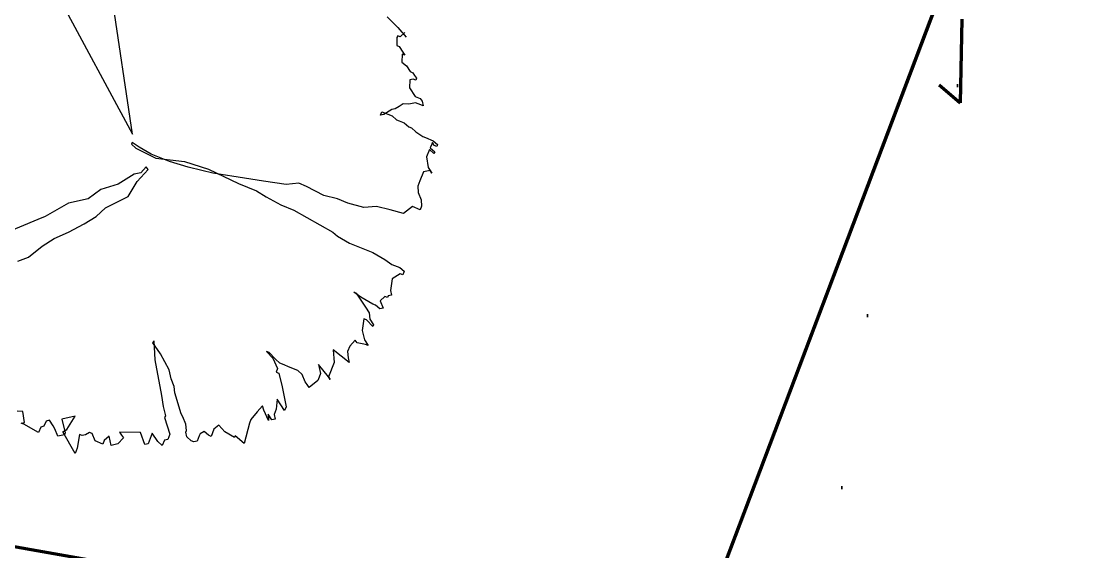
# Model space of a CAD drawing. Header units: millimetres. Extents: x 111 to 1506, y 14 to 566.
# Drawn here: x 273.915 to 277.214, y 86.244 to 87.897 of the extents above; entities that cross this region are included whole.
import ezdxf

# ---------------------------------------------------------------- set-up
doc = ezdxf.new("R2010")
doc.units = ezdxf.units.MM
doc.layers.add('fer', color=8, linetype='Continuous')
doc.layers.add('G', color=254, linetype='Continuous', lineweight=5)

# ---------------------------------------------------------------- blocks, each defined once
blk = doc.blocks.new('tr')
at = {"layer": 'fer', "color": 97}
for p, q in [((1378.7648, 206.7174), (1378.7707, 206.7347)), ((1378.7648, 206.7174), (1378.7707, 206.7347)), ((1378.7648, 206.6914), (1378.7648, 206.7174)), ((1378.7648, 206.6914), (1378.7648, 206.7174)), ((1378.7707, 206.7347), (1378.7827, 206.7347)), ((1378.7707, 206.7347), (1378.7707, 206.7347)), ((1378.7707, 206.7347), (1378.7827, 206.7347)), ((1378.7707, 206.7347), (1378.7707, 206.7347)), ((1378.7827, 206.7347), (1378.7827, 206.7261)), ((1378.7827, 206.7347), (1378.7827, 206.7261)), ((1378.7827, 206.7261), (1378.8065, 206.7087)), ((1378.7827, 206.7261), (1378.7827, 206.7261)), ((1378.7827, 206.7261), (1378.8065, 206.7087)), ((1378.7827, 206.7261), (1378.7827, 206.7261)), ((1378.8065, 206.7087), (1378.8422, 206.7174)), ((1378.8065, 206.7087), (1378.8422, 206.7174)), ((1378.8422, 206.7174), (1378.8541, 206.7261)), ((1378.8422, 206.7174), (1378.8541, 206.7261)), ((1378.8541, 206.7261), (1378.86, 206.7174)), ((1378.8541, 206.7261), (1378.8541, 206.7261)), ((1378.8541, 206.7261), (1378.86, 206.7174)), ((1378.8541, 206.7261), (1378.8541, 206.7261)), ((1378.86, 206.7174), (1378.866, 206.7174)), ((1378.86, 206.7174), (1378.866, 206.7174)), ((1378.866, 206.7174), (1378.866, 206.7087)), ((1378.866, 206.7174), (1378.866, 206.7087)), ((1378.8838, 206.7001), (1378.9017, 206.7174)), ((1378.8838, 206.7001), (1378.9017, 206.7174)), ((1378.9017, 206.7174), (1378.9076, 206.7087)), ((1378.9017, 206.7174), (1378.9076, 206.7087)), ((1379.0147, 206.7001), (1379.0266, 206.7174)), ((1379.0147, 206.7001), (1379.0266, 206.7174)), ((1379.0266, 206.7174), (1379.0266, 206.7087)), ((1379.0266, 206.7174), (1379.0266, 206.7087)), ((1378.3601, 206.6654), (1378.3661, 206.6827)), ((1378.3601, 206.6654), (1378.3661, 206.6827)), ((1378.3661, 206.6827), (1378.372, 206.6827)), ((1378.3661, 206.6827), (1378.372, 206.6827)), ((1378.372, 206.6827), (1378.372, 206.6741)), ((1378.372, 206.6827), (1378.372, 206.6741)), ((1378.3839, 206.6654), (1378.3899, 206.6827)), ((1378.3839, 206.6654), (1378.3899, 206.6827)), ((1378.3958, 206.6827), (1378.3899, 206.6654)), ((1378.3899, 206.6827), (1378.3958, 206.6827)), ((1378.3958, 206.6827), (1378.3899, 206.6654)), ((1378.3899, 206.6827), (1378.3958, 206.6827)), ((1378.4137, 206.6654), (1378.4434, 206.6827)), ((1378.4137, 206.6654), (1378.4434, 206.6827)), ((1378.4434, 206.6827), (1378.4494, 206.6914)), ((1378.4434, 206.6827), (1378.4494, 206.6914)), ((1378.4553, 206.7001), (1378.4494, 206.6914)), ((1378.4494, 206.6914), (1378.4553, 206.7001)), ((1378.4553, 206.7001), (1378.4494, 206.6914)), ((1378.4494, 206.6914), (1378.4553, 206.7001)), ((1378.4494, 206.6914), (1378.4613, 206.6741)), ((1378.4494, 206.6914), (1378.4613, 206.6741)), ((1378.5089, 206.6741), (1378.5268, 206.6827)), ((1378.5089, 206.6741), (1378.5268, 206.6827)), ((1378.5268, 206.6827), (1378.5446, 206.7001)), ((1378.5268, 206.6827), (1378.5446, 206.7001)), ((1378.5446, 206.7001), (1378.5625, 206.7087)), ((1378.5446, 206.7001), (1378.5625, 206.7087)), ((1378.5446, 206.7001), (1378.5446, 206.7001)), ((1378.5446, 206.7001), (1378.5446, 206.7001)), ((1378.5625, 206.7087), (1378.5744, 206.7087)), ((1378.5625, 206.7087), (1378.5625, 206.7087)), ((1378.5625, 206.7087), (1378.5744, 206.7087)), ((1378.5625, 206.7087), (1378.5625, 206.7087)), ((1378.5744, 206.7087), (1378.5744, 206.6827)), ((1378.5744, 206.7087), (1378.5744, 206.7087)), ((1378.5744, 206.7087), (1378.5744, 206.6827)), ((1378.5744, 206.7087), (1378.5744, 206.7087)), ((1378.5744, 206.6827), (1378.6041, 206.6654)), ((1378.5744, 206.6827), (1378.6041, 206.6654)), ((1378.7588, 206.6654), (1378.7648, 206.6914)), ((1378.7588, 206.6654), (1378.7648, 206.6914)), ((1378.866, 206.7087), (1378.8838, 206.7001)), ((1378.866, 206.7087), (1378.8838, 206.7001)), ((1378.9017, 206.6827), (1378.8957, 206.6394)), ((1378.9017, 206.6827), (1378.8957, 206.6394)), ((1378.9076, 206.7087), (1378.9017, 206.6914)), ((1378.9076, 206.7087), (1378.9017, 206.6914)), ((1378.9017, 206.6914), (1378.9017, 206.6827)), ((1378.9017, 206.6914), (1378.9017, 206.6827)), ((1378.9195, 206.6654), (1378.9314, 206.6827)), ((1378.9195, 206.6654), (1378.9314, 206.6827)), ((1378.9314, 206.6827), (1378.9493, 206.6914)), ((1378.9314, 206.6827), (1378.9493, 206.6914)), ((1378.9493, 206.6914), (1378.9612, 206.7087)), ((1378.9493, 206.6914), (1378.9612, 206.7087)), ((1378.9671, 206.7087), (1378.9552, 206.6827)), ((1378.9671, 206.7087), (1378.9552, 206.6827)), ((1378.9552, 206.6741), (1378.9909, 206.6827)), ((1378.9552, 206.6827), (1378.9552, 206.6741)), ((1378.9552, 206.6741), (1378.9909, 206.6827)), ((1378.9552, 206.6827), (1378.9552, 206.6741)), ((1378.9612, 206.7087), (1378.9671, 206.7087)), ((1378.9612, 206.7087), (1378.9671, 206.7087)), ((1378.9909, 206.6827), (1379.0147, 206.7001)), ((1378.9909, 206.6827), (1379.0147, 206.7001)), ((1379.0266, 206.7087), (1379.0326, 206.6827)), ((1379.0266, 206.7087), (1379.0326, 206.6827)), ((1379.0326, 206.6827), (1379.0266, 206.6741)), ((1379.0326, 206.6827), (1379.0266, 206.6741)), ((1379.0981, 206.6827), (1379.0802, 206.6221)), ((1379.0981, 206.6827), (1379.0802, 206.6221)), ((1379.0862, 206.6741), (1379.0981, 206.6827)), ((1379.0862, 206.6741), (1379.0981, 206.6827)), ((1378.3601, 206.6394), (1378.3601, 206.6654)), ((1378.3601, 206.6394), (1378.3601, 206.6654)), ((1378.372, 206.6741), (1378.3661, 206.6654)), ((1378.372, 206.6741), (1378.3661, 206.6654)), ((1378.3661, 206.6654), (1378.372, 206.6654)), ((1378.3661, 206.6654), (1378.372, 206.6654)), ((1378.372, 206.6654), (1378.3839, 206.6654)), ((1378.372, 206.6654), (1378.3839, 206.6654)), ((1378.3899, 206.6654), (1378.4137, 206.6654)), ((1378.3899, 206.6654), (1378.4137, 206.6654)), ((1378.4613, 206.6741), (1378.491, 206.6741)), ((1378.4613, 206.6741), (1378.491, 206.6741)), ((1378.491, 206.6741), (1378.5089, 206.6741)), ((1378.491, 206.6741), (1378.5089, 206.6741)), ((1378.6041, 206.6654), (1378.6101, 206.6221)), ((1378.6041, 206.6654), (1378.6101, 206.6221)), ((1378.7529, 206.6221), (1378.7588, 206.6654)), ((1378.7529, 206.6221), (1378.7588, 206.6654)), ((1378.8898, 206.6221), (1378.9195, 206.6654)), ((1378.8898, 206.6221), (1378.9195, 206.6654)), ((1379.0266, 206.6741), (1379.0505, 206.6654)), ((1379.0266, 206.6741), (1379.0505, 206.6654)), ((1379.0505, 206.6654), (1379.0683, 206.6654)), ((1379.0505, 206.6654), (1379.0683, 206.6654)), ((1379.0683, 206.6654), (1379.0862, 206.6741)), ((1379.0683, 206.6654), (1379.0862, 206.6741)), ((1378.3542, 206.6047), (1378.3601, 206.6307)), ((1378.3542, 206.6047), (1378.3601, 206.6307)), ((1378.3601, 206.6307), (1378.3601, 206.6394)), ((1378.3601, 206.6307), (1378.3601, 206.6394)), ((1378.6101, 206.6221), (1378.616, 206.5788)), ((1378.6101, 206.6221), (1378.616, 206.5788)), ((1378.7529, 206.5441), (1378.7529, 206.6221)), ((1378.7529, 206.5441), (1378.7529, 206.6221)), ((1378.8957, 206.6394), (1378.8898, 206.6134)), ((1378.8957, 206.6394), (1378.8898, 206.6134)), ((1378.8898, 206.6134), (1378.8898, 206.6221)), ((1378.8898, 206.6134), (1378.8898, 206.6221)), ((1379.0802, 206.6221), (1379.1159, 206.6394)), ((1379.0802, 206.6221), (1379.1159, 206.6394)), ((1379.1159, 206.6394), (1379.1635, 206.6394)), ((1379.1159, 206.6394), (1379.1635, 206.6394)), ((1379.1635, 206.6394), (1379.1397, 206.5961)), ((1379.1635, 206.6394), (1379.1397, 206.5961)), ((1379.1695, 206.6481), (1379.1635, 206.6394)), ((1379.1635, 206.6394), (1379.1695, 206.6481)), ((1379.1695, 206.6481), (1379.1635, 206.6394)), ((1379.1635, 206.6394), (1379.1695, 206.6481)), ((1378.253, 206.5788), (1378.259, 206.5874)), ((1378.253, 206.5788), (1378.259, 206.5874)), ((1378.259, 206.5874), (1378.2709, 206.5961)), ((1378.259, 206.5874), (1378.2709, 206.5961)), ((1378.259, 206.5874), (1378.259, 206.5874)), ((1378.259, 206.5874), (1378.259, 206.5874)), ((1378.2709, 206.5961), (1378.2709, 206.5874)), ((1378.2709, 206.5961), (1378.2709, 206.5874)), ((1378.2709, 206.5874), (1378.2709, 206.5788)), ((1378.2709, 206.5874), (1378.2709, 206.5788)), ((1378.3482, 206.5874), (1378.3542, 206.6047)), ((1378.3482, 206.5874), (1378.3542, 206.6047)), ((1378.3482, 206.5788), (1378.3482, 206.5874)), ((1378.3482, 206.5788), (1378.3482, 206.5874)), ((1379.1397, 206.5961), (1379.1635, 206.6134)), ((1379.1397, 206.5961), (1379.1635, 206.6134)), ((1379.1635, 206.6134), (1379.1754, 206.6134)), ((1379.1635, 206.6134), (1379.1754, 206.6134)), ((1379.1754, 206.6134), (1379.1873, 206.6134)), ((1379.1754, 206.6134), (1379.1873, 206.6134)), ((1379.1873, 206.6134), (1379.2171, 206.5961)), ((1379.1873, 206.6134), (1379.2171, 206.5961)), ((1379.2111, 206.5874), (1379.2052, 206.5788)), ((1379.2111, 206.5874), (1379.2052, 206.5788)), ((1379.2171, 206.5961), (1379.2111, 206.5874)), ((1379.2171, 206.5961), (1379.2111, 206.5874)), ((1378.2411, 206.5441), (1378.2471, 206.5528)), ((1378.2411, 206.5441), (1378.2471, 206.5528)), ((1378.2471, 206.5528), (1378.253, 206.5614)), ((1378.2471, 206.5528), (1378.253, 206.5614)), ((1378.253, 206.5614), (1378.253, 206.5788)), ((1378.253, 206.5614), (1378.253, 206.5788)), ((1378.2709, 206.5788), (1378.2709, 206.5701)), ((1378.2709, 206.5788), (1378.2709, 206.5788)), ((1378.2709, 206.5788), (1378.2709, 206.5701)), ((1378.2709, 206.5788), (1378.2709, 206.5788)), ((1378.2709, 206.5701), (1378.2828, 206.5528)), ((1378.2709, 206.5701), (1378.2828, 206.5528)), ((1378.2828, 206.5528), (1378.2887, 206.5354)), ((1378.2828, 206.5528), (1378.2887, 206.5354)), ((1378.3423, 206.5614), (1378.3482, 206.5788)), ((1378.3423, 206.5614), (1378.3482, 206.5788)), ((1378.3423, 206.5441), (1378.3423, 206.5614)), ((1378.3423, 206.5441), (1378.3423, 206.5614)), ((1378.616, 206.5788), (1378.6339, 206.5441)), ((1378.616, 206.5788), (1378.6339, 206.5441)), ((1379.1873, 206.5614), (1379.1814, 206.5441)), ((1379.1873, 206.5614), (1379.1814, 206.5441)), ((1379.2052, 206.5788), (1379.1873, 206.5614)), ((1379.2052, 206.5788), (1379.1873, 206.5614)), ((1379.2468, 206.5181), (1379.3004, 206.5528)), ((1379.2468, 206.5181), (1379.3004, 206.5528)), ((1379.3123, 206.5528), (1379.2885, 206.5181)), ((1379.3123, 206.5528), (1379.2885, 206.5181)), ((1379.3004, 206.5528), (1379.3123, 206.5528)), ((1379.3004, 206.5528), (1379.3123, 206.5528)), ((1379.3123, 206.5528), (1379.3123, 206.5528)), ((1379.3123, 206.5528), (1379.3123, 206.5528)), ((1378.1756, 206.5008), (1378.1875, 206.5181)), ((1378.1756, 206.5008), (1378.1875, 206.5181)), ((1378.1875, 206.5268), (1378.1935, 206.5354)), ((1378.1875, 206.5268), (1378.1935, 206.5354)), ((1378.1875, 206.5181), (1378.1875, 206.5268)), ((1378.1875, 206.5181), (1378.1875, 206.5268)), ((1378.1935, 206.5354), (1378.1994, 206.5441)), ((1378.1935, 206.5354), (1378.1994, 206.5441)), ((1378.1994, 206.5441), (1378.2054, 206.5441)), ((1378.1994, 206.5441), (1378.2054, 206.5441)), ((1378.2054, 206.5441), (1378.2054, 206.5354)), ((1378.2054, 206.5441), (1378.2054, 206.5441)), ((1378.2054, 206.5441), (1378.2054, 206.5354)), ((1378.2054, 206.5441), (1378.2054, 206.5441)), ((1378.2054, 206.5354), (1378.2113, 206.5268)), ((1378.2054, 206.5354), (1378.2054, 206.5354)), ((1378.2054, 206.5354), (1378.2113, 206.5268)), ((1378.2054, 206.5354), (1378.2054, 206.5354)), ((1378.2113, 206.5268), (1378.2351, 206.5354)), ((1378.2113, 206.5268), (1378.2351, 206.5354)), ((1378.2351, 206.5354), (1378.2411, 206.5441)), ((1378.2351, 206.5354), (1378.2411, 206.5441)), ((1378.2351, 206.5354), (1378.2351, 206.5354)), ((1378.2351, 206.5354), (1378.2351, 206.5354)), ((1378.2887, 206.5354), (1378.3006, 206.5268)), ((1378.2887, 206.5354), (1378.3006, 206.5268)), ((1378.3006, 206.5268), (1378.3125, 206.5181)), ((1378.3006, 206.5268), (1378.3125, 206.5181)), ((1378.3125, 206.5181), (1378.3185, 206.5094)), ((1378.3125, 206.5181), (1378.3185, 206.5094)), ((1378.3363, 206.5181), (1378.3423, 206.5354)), ((1378.3363, 206.5181), (1378.3423, 206.5354)), ((1378.3363, 206.4834), (1378.3363, 206.5181)), ((1378.3363, 206.4834), (1378.3363, 206.5181)), ((1378.3423, 206.5441), (1378.3423, 206.5441)), ((1378.3423, 206.5354), (1378.3423, 206.5441)), ((1378.3423, 206.5441), (1378.3423, 206.5441)), ((1378.3423, 206.5354), (1378.3423, 206.5441)), ((1378.6339, 206.5441), (1378.6398, 206.4921)), ((1378.6339, 206.5441), (1378.6398, 206.4921)), ((1378.7469, 206.5008), (1378.7529, 206.5441)), ((1378.7469, 206.5008), (1378.7529, 206.5441)), ((1379.1814, 206.5441), (1379.1814, 206.5181)), ((1379.1814, 206.5441), (1379.1814, 206.5181)), ((1379.1814, 206.5181), (1379.1814, 206.4921)), ((1379.1814, 206.5181), (1379.1814, 206.4921)), ((1379.2111, 206.4921), (1379.2468, 206.5181)), ((1379.2111, 206.4921), (1379.2468, 206.5181)), ((1379.2468, 206.5181), (1379.2468, 206.5181)), ((1379.2468, 206.5181), (1379.2468, 206.5181)), ((1379.2885, 206.5181), (1379.3182, 206.5268)), ((1379.2885, 206.5181), (1379.3182, 206.5268)), ((1379.2885, 206.5181), (1379.2885, 206.5181)), ((1379.2885, 206.5181), (1379.2885, 206.5181)), ((1379.3182, 206.5268), (1379.3361, 206.5268)), ((1379.3182, 206.5268), (1379.3361, 206.5268)), ((1379.3361, 206.5268), (1379.348, 206.5354)), ((1379.3361, 206.5268), (1379.348, 206.5354)), ((1379.3599, 206.5181), (1379.3361, 206.4921)), ((1379.3599, 206.5181), (1379.3361, 206.4921)), ((1379.354, 206.5268), (1379.3421, 206.5094)), ((1379.354, 206.5268), (1379.3421, 206.5094)), ((1379.3421, 206.5094), (1379.3599, 206.5181)), ((1379.3421, 206.5094), (1379.3599, 206.5181)), ((1379.348, 206.5354), (1379.354, 206.5268)), ((1379.348, 206.5354), (1379.354, 206.5268)), ((1378.1697, 206.4834), (1378.1756, 206.5008)), ((1378.1697, 206.4834), (1378.1756, 206.5008)), ((1378.3185, 206.5094), (1378.3423, 206.4921)), ((1378.3185, 206.5094), (1378.3423, 206.4921)), ((1378.3423, 206.4921), (1378.3482, 206.4834)), ((1378.3423, 206.4921), (1378.3482, 206.4834)), ((1378.6398, 206.4921), (1378.6398, 206.4574)), ((1378.6398, 206.4921), (1378.6398, 206.4574)), ((1378.741, 206.4834), (1378.7469, 206.5008)), ((1378.741, 206.4834), (1378.7469, 206.5008)), ((1379.1814, 206.4921), (1379.1814, 206.4834)), ((1379.1814, 206.4921), (1379.1814, 206.4834)), ((1379.2111, 206.4834), (1379.2111, 206.4921)), ((1379.2111, 206.4834), (1379.2111, 206.4921)), ((1379.3361, 206.4921), (1379.3242, 206.4834)), ((1379.3361, 206.4921), (1379.3242, 206.4834)), ((1378.0745, 206.4314), (1378.0923, 206.4661)), ((1378.0745, 206.4314), (1378.0923, 206.4661)), ((1378.0804, 206.4574), (1378.0983, 206.4488)), ((1378.0804, 206.4574), (1378.0983, 206.4488)), ((1378.128, 206.4574), (1378.1399, 206.4748)), ((1378.128, 206.4574), (1378.1399, 206.4748)), ((1378.128, 206.4574), (1378.128, 206.4574)), ((1378.128, 206.4574), (1378.128, 206.4574)), ((1378.128, 206.4574), (1378.128, 206.4574)), ((1378.128, 206.4488), (1378.128, 206.4574)), ((1378.128, 206.4574), (1378.128, 206.4574)), ((1378.128, 206.4574), (1378.128, 206.4574)), ((1378.128, 206.4574), (1378.128, 206.4574)), ((1378.128, 206.4488), (1378.128, 206.4574)), ((1378.1399, 206.4748), (1378.1459, 206.4834)), ((1378.1399, 206.4748), (1378.1459, 206.4834)), ((1378.1399, 206.4748), (1378.1399, 206.4748)), ((1378.1399, 206.4748), (1378.1399, 206.4748)), ((1378.1459, 206.4748), (1378.1697, 206.4834)), ((1378.1459, 206.4834), (1378.1459, 206.4748)), ((1378.1459, 206.4748), (1378.1697, 206.4834)), ((1378.1459, 206.4834), (1378.1459, 206.4748)), ((1378.3363, 206.4834), (1378.3363, 206.4834)), ((1378.3482, 206.4834), (1378.3363, 206.4834)), ((1378.3363, 206.4834), (1378.3363, 206.4834)), ((1378.3482, 206.4834), (1378.3363, 206.4834)), ((1378.6398, 206.4574), (1378.6458, 206.4141)), ((1378.6398, 206.4574), (1378.6458, 206.4141)), ((1378.7231, 206.3448), (1378.741, 206.4834)), ((1378.7231, 206.3448), (1378.741, 206.4834)), ((1379.1754, 206.4661), (1379.1635, 206.4401)), ((1379.1754, 206.4661), (1379.1635, 206.4401)), ((1379.1635, 206.4314), (1379.1754, 206.4574)), ((1379.1635, 206.4314), (1379.1754, 206.4574)), ((1379.1754, 206.4574), (1379.1992, 206.4834)), ((1379.1814, 206.4834), (1379.1754, 206.4661)), ((1379.1754, 206.4574), (1379.1992, 206.4834)), ((1379.1814, 206.4834), (1379.1754, 206.4661)), ((1379.1754, 206.4661), (1379.1754, 206.4661)), ((1379.1754, 206.4661), (1379.1754, 206.4661)), ((1379.1992, 206.4834), (1379.2111, 206.4834)), ((1379.1992, 206.4834), (1379.2111, 206.4834)), ((1379.3242, 206.4834), (1379.348, 206.4748)), ((1379.3242, 206.4834), (1379.348, 206.4748)), ((1379.348, 206.4748), (1379.3778, 206.4661)), ((1379.348, 206.4748), (1379.3778, 206.4661)), ((1379.3778, 206.4661), (1379.3897, 206.4661)), ((1379.3778, 206.4661), (1379.3897, 206.4661)), ((1379.3897, 206.4661), (1379.4551, 206.4748)), ((1379.3897, 206.4661), (1379.4551, 206.4748)), ((1379.4551, 206.4748), (1379.4432, 206.4401)), ((1379.4551, 206.4748), (1379.4432, 206.4401)), ((1379.4551, 206.4748), (1379.4551, 206.4748)), ((1379.4551, 206.4748), (1379.4551, 206.4748)), ((1378.0566, 206.3881), (1378.0745, 206.4314)), ((1378.0566, 206.3881), (1378.0745, 206.4314)), ((1378.0983, 206.4488), (1378.0983, 206.4401)), ((1378.0983, 206.4488), (1378.0983, 206.4488)), ((1378.0983, 206.4488), (1378.0983, 206.4401)), ((1378.0983, 206.4488), (1378.0983, 206.4488)), ((1378.0983, 206.4401), (1378.1042, 206.4401)), ((1378.0983, 206.4401), (1378.0983, 206.4401)), ((1378.0983, 206.4401), (1378.1042, 206.4401)), ((1378.0983, 206.4401), (1378.0983, 206.4401)), ((1378.1042, 206.4401), (1378.128, 206.4488)), ((1378.1042, 206.4401), (1378.128, 206.4488)), ((1379.1635, 206.4401), (1379.1635, 206.4314)), ((1379.1635, 206.4401), (1379.1635, 206.4314)), ((1379.4492, 206.4401), (1379.4432, 206.4054)), ((1379.4432, 206.4401), (1379.4492, 206.4401)), ((1379.4492, 206.4401), (1379.4432, 206.4054)), ((1379.4432, 206.4401), (1379.4492, 206.4401)), ((1378.6458, 206.4141), (1378.6398, 206.3534)), ((1378.6458, 206.4141), (1378.6398, 206.3534)), ((1379.4432, 206.4054), (1379.4313, 206.3794)), ((1379.4432, 206.4054), (1379.4313, 206.3794)), ((1379.4432, 206.4054), (1379.4432, 206.4054)), ((1379.4432, 206.4054), (1379.4432, 206.4054)), ((1378.6398, 206.3534), (1378.6398, 206.3274)), ((1378.6398, 206.3534), (1378.6398, 206.3274)), ((1379.4313, 206.3794), (1379.4492, 206.3708)), ((1379.4313, 206.3794), (1379.4313, 206.3794)), ((1379.4313, 206.3794), (1379.4492, 206.3708)), ((1379.4313, 206.3794), (1379.4313, 206.3794)), ((1379.4492, 206.3708), (1379.4611, 206.3708)), ((1379.4492, 206.3708), (1379.4611, 206.3708)), ((1379.4611, 206.3708), (1379.473, 206.3708)), ((1379.4611, 206.3708), (1379.473, 206.3708)), ((1379.473, 206.3621), (1379.467, 206.3448)), ((1379.473, 206.3621), (1379.467, 206.3448)), ((1379.473, 206.3708), (1379.473, 206.3621)), ((1379.473, 206.3708), (1379.473, 206.3621)), ((1378.6398, 206.3274), (1378.6577, 206.2928)), ((1378.6398, 206.3274), (1378.6577, 206.2928)), ((1378.7231, 206.3014), (1378.7231, 206.3448)), ((1378.7231, 206.3014), (1378.7231, 206.3448)), ((1379.467, 206.3448), (1379.4789, 206.3361)), ((1379.467, 206.3448), (1379.467, 206.3448)), ((1379.467, 206.3448), (1379.4789, 206.3361)), ((1379.467, 206.3448), (1379.467, 206.3448)), ((1379.4789, 206.3361), (1379.4849, 206.3361)), ((1379.4789, 206.3361), (1379.4849, 206.3361)), ((1379.4849, 206.3361), (1379.5027, 206.3361)), ((1379.4849, 206.3361), (1379.5027, 206.3361)), ((1379.5027, 206.3361), (1379.5087, 206.3274)), ((1379.5027, 206.3361), (1379.5087, 206.3274)), ((1379.5087, 206.3188), (1379.5027, 206.3014)), ((1379.5087, 206.3188), (1379.5027, 206.3014)), ((1379.5087, 206.3274), (1379.5087, 206.3188)), ((1379.5087, 206.3274), (1379.5087, 206.3188)), ((1378.6577, 206.2928), (1378.6755, 206.2235)), ((1378.6577, 206.2928), (1378.6755, 206.2235)), ((1378.7172, 206.2495), (1378.7231, 206.3014)), ((1378.7172, 206.2495), (1378.7231, 206.3014)), ((1379.4849, 206.2928), (1379.467, 206.2841)), ((1379.4849, 206.2928), (1379.467, 206.2841)), ((1379.4908, 206.2928), (1379.4849, 206.2928)), ((1379.4908, 206.2928), (1379.4849, 206.2928)), ((1379.5027, 206.3014), (1379.4908, 206.2928)), ((1379.5027, 206.3014), (1379.4908, 206.2928)), ((1379.4432, 206.2581), (1379.3897, 206.2148)), ((1379.4432, 206.2581), (1379.3897, 206.2148)), ((1379.4492, 206.2668), (1379.4432, 206.2581)), ((1379.4492, 206.2668), (1379.4432, 206.2581)), ((1379.467, 206.2841), (1379.4492, 206.2668)), ((1379.467, 206.2841), (1379.4492, 206.2668)), ((1378.6755, 206.2235), (1378.6934, 206.1455)), ((1378.6755, 206.2235), (1378.6934, 206.1455)), ((1378.7112, 206.2148), (1378.7172, 206.2495)), ((1378.7112, 206.2148), (1378.7172, 206.2495)), ((1379.473, 206.2148), (1379.5146, 206.2495)), ((1379.473, 206.2148), (1379.5146, 206.2495)), ((1379.5146, 206.2495), (1379.5325, 206.2495)), ((1379.5146, 206.2495), (1379.5325, 206.2495)), ((1379.5325, 206.2495), (1379.5384, 206.2408)), ((1379.5325, 206.2495), (1379.5384, 206.2408)), ((1379.5503, 206.2235), (1379.5325, 206.1975)), ((1379.5503, 206.2235), (1379.5325, 206.1975)), ((1379.5384, 206.2408), (1379.5563, 206.2408)), ((1379.5384, 206.2408), (1379.5563, 206.2408)), ((1379.5563, 206.2408), (1379.5503, 206.2235)), ((1379.5563, 206.2408), (1379.5503, 206.2235)), ((1378.7112, 206.1541), (1378.7112, 206.2148)), ((1378.7112, 206.1541), (1378.7112, 206.2148)), ((1379.354, 206.1888), (1379.3302, 206.1715)), ((1379.354, 206.1888), (1379.3302, 206.1715)), ((1379.3718, 206.2061), (1379.354, 206.1888)), ((1379.3718, 206.2061), (1379.354, 206.1888)), ((1379.3897, 206.2148), (1379.3718, 206.2061)), ((1379.3897, 206.2148), (1379.3718, 206.2061)), ((1379.4135, 206.1801), (1379.4432, 206.1975)), ((1379.4135, 206.1801), (1379.4432, 206.1975)), ((1379.4432, 206.1975), (1379.467, 206.2148)), ((1379.4432, 206.1975), (1379.467, 206.2148)), ((1379.467, 206.2148), (1379.473, 206.2148)), ((1379.467, 206.2148), (1379.473, 206.2148)), ((1379.5325, 206.1975), (1379.5503, 206.1975)), ((1379.5325, 206.1975), (1379.5503, 206.1975)), ((1379.5741, 206.1888), (1379.5444, 206.1628)), ((1379.5741, 206.1888), (1379.5444, 206.1628)), ((1379.5503, 206.1975), (1379.5682, 206.1975)), ((1379.5503, 206.1975), (1379.5682, 206.1975)), ((1379.5682, 206.1975), (1379.5741, 206.1888)), ((1379.5682, 206.1975), (1379.5741, 206.1888)), ((1378.7053, 206.0501), (1378.7112, 206.1541)), ((1378.7053, 206.0501), (1378.7112, 206.1541)), ((1379.3302, 206.1715), (1379.2944, 206.1281)), ((1379.3302, 206.1715), (1379.2944, 206.1281)), ((1379.3182, 206.1195), (1379.4135, 206.1801)), ((1379.3182, 206.1195), (1379.4135, 206.1801)), ((1379.5444, 206.1628), (1379.5682, 206.1021)), ((1379.5444, 206.1628), (1379.5682, 206.1021)), ((1378.6934, 206.1455), (1378.7053, 206.0935)), ((1378.6934, 206.1455), (1378.7053, 206.0935)), ((1379.2944, 206.1281), (1379.2706, 206.0935)), ((1379.2944, 206.1281), (1379.2706, 206.0935)), ((1378.7053, 206.0935), (1378.7112, 206.0675)), ((1378.7053, 206.0935), (1378.7112, 206.0675)), ((1379.2647, 206.0935), (1379.2825, 206.1021)), ((1379.2647, 206.0935), (1379.2825, 206.1021)), ((1379.2706, 206.0935), (1379.2647, 206.0935)), ((1379.2706, 206.0935), (1379.2647, 206.0935)), ((1379.2825, 206.1021), (1379.3182, 206.1195)), ((1379.2825, 206.1021), (1379.3182, 206.1195)), ((1379.5682, 206.1021), (1379.5741, 206.1108)), ((1379.5682, 206.1021), (1379.5741, 206.1108)), ((1379.5741, 206.1108), (1379.5801, 206.1195)), ((1379.5741, 206.1108), (1379.5801, 206.1195)), ((1379.5801, 206.1195), (1379.6039, 206.1108)), ((1379.5801, 206.1195), (1379.6039, 206.1108)), ((1379.6158, 206.0935), (1379.592, 206.0761)), ((1379.6158, 206.0935), (1379.592, 206.0761)), ((1379.6039, 206.1108), (1379.6158, 206.0935)), ((1379.6039, 206.1108), (1379.6158, 206.0935)), ((1378.7112, 206.0675), (1378.7172, 206.0328)), ((1378.7112, 206.0675), (1378.7172, 206.0328)), ((1379.592, 206.0761), (1379.6099, 206.0675)), ((1379.592, 206.0761), (1379.6099, 206.0675)), ((1379.6099, 206.0675), (1379.6218, 206.0675)), ((1379.6099, 206.0675), (1379.6218, 206.0675)), ((1379.6218, 206.0675), (1379.6218, 206.0415)), ((1379.6218, 206.0675), (1379.6218, 206.0415)), ((1378.7112, 205.9722), (1378.7053, 206.0501)), ((1378.7112, 205.9722), (1378.7053, 206.0501)), ((1378.7172, 206.0328), (1378.7231, 205.9895)), ((1378.7172, 206.0328), (1378.7231, 205.9895)), ((1379.6218, 206.0415), (1379.6039, 206.0241)), ((1379.6218, 206.0415), (1379.6039, 206.0241)), ((1379.6039, 206.0241), (1379.6039, 206.0155)), ((1379.6039, 206.0241), (1379.6039, 206.0155)), ((1378.7231, 205.9895), (1378.7291, 205.9288)), ((1378.7231, 205.9895), (1378.7291, 205.9288)), ((1379.6039, 206.0155), (1379.6158, 206.0068)), ((1379.6039, 206.0155), (1379.6158, 206.0068)), ((1379.6158, 206.0068), (1379.6218, 205.9981)), ((1379.6158, 206.0068), (1379.6218, 205.9981)), ((1379.6218, 205.9895), (1379.6634, 205.9981)), ((1379.6218, 205.9981), (1379.6218, 205.9895)), ((1379.6218, 205.9895), (1379.6634, 205.9981)), ((1379.6218, 205.9981), (1379.6218, 205.9895)), ((1379.6813, 205.9981), (1379.6337, 205.9375)), ((1379.6813, 205.9981), (1379.6337, 205.9375)), ((1379.6634, 205.9981), (1379.6813, 205.9981)), ((1379.6634, 205.9981), (1379.6813, 205.9981)), ((1378.735, 205.8855), (1378.7112, 205.9722)), ((1378.735, 205.8855), (1378.7112, 205.9722)), ((1378.7291, 205.9288), (1378.7291, 205.8682)), ((1378.7291, 205.9288), (1378.7291, 205.8682)), ((1379.5741, 205.9548), (1379.598, 205.9202)), ((1379.6218, 205.9462), (1379.5741, 205.9548)), ((1379.5741, 205.9548), (1379.598, 205.9202)), ((1379.6218, 205.9462), (1379.5741, 205.9548)), ((1379.598, 205.9202), (1379.6337, 205.9462)), ((1379.598, 205.9202), (1379.6337, 205.9462)), ((1379.6337, 205.9375), (1379.6218, 205.9462)), ((1379.6337, 205.9375), (1379.6218, 205.9462)), ((1379.6337, 205.9462), (1379.6396, 205.9462)), ((1379.6337, 205.9462), (1379.6396, 205.9462)), ((1379.6515, 205.9288), (1379.6337, 205.9115)), ((1379.6515, 205.9288), (1379.6337, 205.9115)), ((1379.6396, 205.9462), (1379.6515, 205.9288)), ((1379.6396, 205.9462), (1379.6515, 205.9288)), ((1379.6277, 205.9028), (1379.6158, 205.8855)), ((1379.6277, 205.9028), (1379.6158, 205.8855)), ((1379.6337, 205.9115), (1379.6277, 205.9028)), ((1379.6337, 205.9115), (1379.6277, 205.9028)), ((1379.6337, 205.9115), (1379.6337, 205.9115)), ((1379.6337, 205.9115), (1379.6337, 205.9115)), ((1378.7291, 205.8682), (1378.7231, 205.8248)), ((1378.7291, 205.8682), (1378.7231, 205.8248)), ((1378.7291, 205.8162), (1378.735, 205.8855)), ((1378.7291, 205.8162), (1378.735, 205.8855)), ((1378.7767, 205.8768), (1378.7707, 205.8682)), ((1378.7767, 205.8768), (1378.7707, 205.8682)), ((1378.7707, 205.8682), (1378.7946, 205.8595)), ((1378.7707, 205.8682), (1378.7946, 205.8595)), ((1378.8243, 205.8595), (1378.7767, 205.8768)), ((1378.8243, 205.8595), (1378.7767, 205.8768)), ((1378.7946, 205.8595), (1378.8065, 205.8422)), ((1378.7946, 205.8595), (1378.8065, 205.8422)), ((1378.8779, 205.8508), (1378.8243, 205.8595)), ((1378.8779, 205.8508), (1378.8243, 205.8595)), ((1379.6158, 205.8855), (1379.6218, 205.8768)), ((1379.6158, 205.8855), (1379.6218, 205.8768)), ((1379.6218, 205.8768), (1379.6396, 205.8768)), ((1379.6218, 205.8768), (1379.6396, 205.8768)), ((1379.6396, 205.8768), (1379.6456, 205.8682)), ((1379.6396, 205.8768), (1379.6456, 205.8682)), ((1379.6456, 205.8682), (1379.6634, 205.8682)), ((1379.6456, 205.8682), (1379.6456, 205.8682)), ((1379.6456, 205.8682), (1379.6634, 205.8682)), ((1379.6456, 205.8682), (1379.6456, 205.8682)), ((1379.6634, 205.8682), (1379.6575, 205.8162)), ((1379.6634, 205.8682), (1379.6575, 205.8162)), ((1378.7231, 205.8248), (1378.7172, 205.7988)), ((1378.7231, 205.8248), (1378.7172, 205.7988)), ((1378.8065, 205.8422), (1378.8541, 205.8075)), ((1378.8065, 205.8422), (1378.8541, 205.8075)), ((1378.9076, 205.8248), (1378.8779, 205.8508)), ((1378.9076, 205.8248), (1378.8779, 205.8508)), ((1378.9374, 205.7988), (1378.9076, 205.8248)), ((1378.9374, 205.7988), (1378.9076, 205.8248)), ((1378.7172, 205.7988), (1378.7231, 205.7988)), ((1378.7172, 205.7988), (1378.7231, 205.7988)), ((1378.7231, 205.7988), (1378.7291, 205.8162)), ((1378.7231, 205.7988), (1378.7291, 205.8162)), ((1378.8541, 205.8075), (1378.8898, 205.7642)), ((1378.8541, 205.8075), (1378.8898, 205.7642)), ((1378.9731, 205.7815), (1378.9374, 205.7988)), ((1378.9731, 205.7815), (1378.9374, 205.7988)), ((1379.6515, 205.8162), (1379.6218, 205.7988)), ((1379.6515, 205.8162), (1379.6218, 205.7988)), ((1379.6218, 205.7988), (1379.6277, 205.7815)), ((1379.6218, 205.7988), (1379.6277, 205.7815)), ((1379.6575, 205.8075), (1379.6515, 205.8162)), ((1379.6575, 205.8075), (1379.6515, 205.8162)), ((1379.6575, 205.8162), (1379.6575, 205.8075)), ((1379.6575, 205.8162), (1379.6575, 205.8075)), ((1378.6934, 205.7902), (1377.9435, 205.3482)), ((1378.6934, 205.7902), (1377.9435, 205.3482)), ((1378.3839, 205.4175), (1378.6934, 205.7902)), ((1378.3839, 205.4175), (1378.6934, 205.7902)), ((1378.8898, 205.7642), (1378.9314, 205.7382)), ((1378.8898, 205.7642), (1378.9314, 205.7382)), ((1379.0088, 205.7555), (1378.9731, 205.7815)), ((1379.0088, 205.7555), (1378.9731, 205.7815)), ((1378.9314, 205.7382), (1378.9671, 205.6862)), ((1378.9314, 205.7382), (1378.9671, 205.6862)), ((1379.0505, 205.7208), (1379.0088, 205.7555)), ((1379.0505, 205.7208), (1379.0088, 205.7555)), ((1379.0862, 205.6862), (1379.0505, 205.7208)), ((1379.0862, 205.6862), (1379.0505, 205.7208)), ((1378.9671, 205.6862), (1379.0326, 205.6342)), ((1378.9671, 205.6862), (1379.0326, 205.6342)), ((1379.1219, 205.6602), (1379.0862, 205.6862)), ((1379.1219, 205.6602), (1379.0862, 205.6862)), ((1379.1695, 205.6342), (1379.1219, 205.6602)), ((1379.1695, 205.6342), (1379.1219, 205.6602)), ((1379.0326, 205.6342), (1379.0505, 205.6169)), ((1379.0326, 205.6342), (1379.0505, 205.6169)), ((1379.1933, 205.6082), (1379.1695, 205.6342)), ((1379.1933, 205.6082), (1379.1695, 205.6342)), ((1379.0505, 205.6169), (1379.1278, 205.5389)), ((1379.0505, 205.6169), (1379.1278, 205.5389))]:
    blk.add_line(p, q, dxfattribs=at)

msp = doc.modelspace()

# ---------------------------------------------------------------- hatches: boundary and pattern name
at = {"lineweight": 100, "ltscale": 1000}
h = msp.add_hatch(dxfattribs=at)
h.set_pattern_fill('AR-CONC', color=256, scale=0.43, angle=-112.08523, style=0)
h.set_pattern_definition([(297.91477, (797.1278, 1599.996), (-1.4096564, -2.7564624), [0.3225, -3.5475]), (242.91477, (797.1278, 1599.996), (3.2214265, -0.6632436), [0.258, -2.838]), (348.36622, (797.0104, 1599.7662), (1.81177, -3.419706), [0.274083, -3.014911]), (294.09897, (797.9247, 1599.6726), (-2.384959, -3.984811), [0.48375, -5.32125]), (344.5504, (797.726, 1599.3405), (2.370263, -5.299045), [0.411124, -4.522369]), (239.09894, (797.9247, 1599.6726), (2.370263, -5.299045), [0.387, -4.257]), (268.91477, (797.5638, 1599.355), (-2.5692728, -1.7274413), [0.3225, -3.5475]), (213.91477, (797.5638, 1599.355), (2.495976, -2.1418645), [0.258, -2.838]), (319.36622, (797.3497, 1599.211), (-0.0732965, -3.869306), [0.274083, -3.014911]), (285.41477, (797.1278, 1599.996), (1.306753, -0.5866527), [0, -2.8036, 0, -2.881, 0, -2.84875]), (255.41477, (797.1278, 1599.996), (1.1462153, -1.685858), [0, -1.6426, 0, -2.7391, 0, -1.08575]), (215.41477, (797.4884, 1600.8845), (-0.9529202, -2.0905449), [0, -1.075, 0, -3.354, 0, -4.4505]), (205.41477, (797.65, 1601.283), (-0.5439914, -2.485543), [0, -1.3975, 0, -2.2274, 0, -3.1605])])
h.paths.add_polyline_path([(282.96656, 99.61994), (277.30419, 82.67801), (247.06971, 88.40748), (248.83294, 99.17733), (266.09547, 110.42511), (278.94457, 105.28216)])
h.paths.add_polyline_path([(249.37273, 90.63883), (276.04977, 85.5868), (280.7476, 99.29017), (277.65706, 103.64108), (266.27205, 108.15307), (250.61638, 97.6919)], flags=16)
at = {"layer": 'G', "lineweight": 100, "ltscale": 1000}
h = msp.add_hatch(dxfattribs=at)
h.set_pattern_fill('AR-HBONE', color=256, scale=0.046, angle=-105.01068, style=0)
h.set_pattern_definition([(299.989322, (1759.44181, -290.11183), (0.251336119, -0.067395514), [0.552, -0.184]), (29.989322, (1759.53378, -290.2712), (0.251336119, -0.067395514), [0.552, -0.184])])
edge = h.paths.add_edge_path()
edge.add_line((245.14386, 88.77243), (288.23794, 78.57046))
edge.add_line((288.23794, 78.57046), (200.7159, 95.15598))
edge.add_line((200.7159, 95.15598), (201.10543, 97.11776))
edge.add_line((201.10543, 97.11776), (290.19297, 80.23558))

# ---------------------------------------------------------------- linework, layer by layer
at = {"lineweight": 100, "ltscale": 1000}
for p, q in [((275.98639, 85.89209), (278.4237, 92.33701)), ((249.36349, 90.58642), (275.98639, 85.89209))]:
    msp.add_line(p, q, dxfattribs=at)
for points in [[(282.96656, 99.61994), (277.30419, 82.67801), (247.06971, 88.40748), (248.83294, 99.17733), (266.09547, 110.42511), (278.94457, 105.28216), (282.96656, 99.61994), (280.7476, 99.29017), (278.4237, 92.33701), (275.98639, 85.89209)], [(276.58915, 104.0643), (277.65706, 103.64108), (280.7476, 99.29017), (278.4237, 92.33701), (275.98639, 85.89209)]]:
    msp.add_lwpolyline(points, dxfattribs=at)

# ---------------------------------------------------------------- block references
at = {"lineweight": 100, "rotation": 247.9147716791316}
msp.add_blockref('tr', (601.93919, 1442.45131), dxfattribs=at)

doc.saveas('drawing.dxf')
